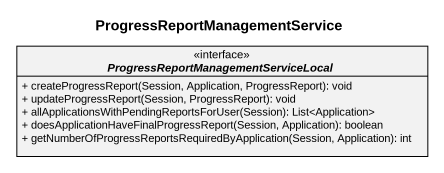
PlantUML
@startuml
title ProgressReportManagementService
hide circle
hide empty members
skinparam classAttributeIconSize 0
interface "ProgressReportManagementServiceLocal" as ProgressReportManagementServ <<interface>> {
  + createProgressReport(Session, Application, ProgressReport): void
  + updateProgressReport(Session, ProgressReport): void
  + allApplicationsWithPendingReportsForUser(Session): List<Application>
  + doesApplicationHaveFinalProgressReport(Session, Application): boolean
  + getNumberOfProgressReportsRequiredByApplication(Session, Application): int
}
@enduml
